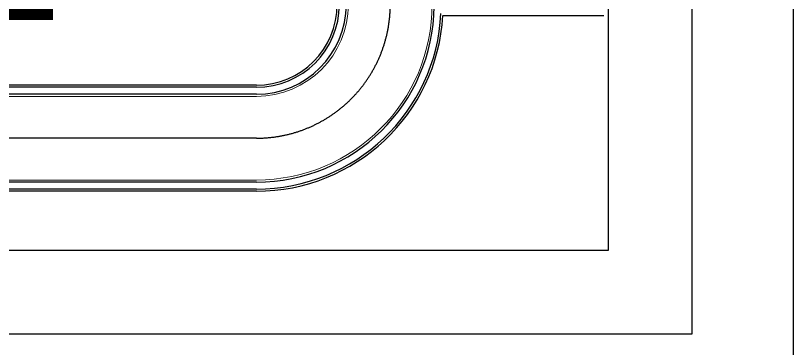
# Model space of a CAD drawing. Header units: millimetres. Extents: x 4080735 to 4152075, y -451436 to -400976.
# Drawn here: x 4147237 to 4150582, y -409128 to -407695 of the extents above; entities that cross this region are included whole.
import ezdxf

# ---------------------------------------------------------------- set-up
doc = ezdxf.new("R2010")
doc.units = ezdxf.units.MM
doc.header["$LTSCALE"] = 60
doc.linetypes.add('CENTER', pattern=[2, 1.25, -0.25, 0.25, -0.25])
for name, color, linetype in [('1', 7, 'Continuous'), ('3', 3, 'Continuous'), ('C_CEN', 1, 'CENTER'), ('SITE BOUNDARY-AP', 4, 'xxx'), ('TAN-TIT', 30, 'Continuous'), ('나중에 삭제', 7, 'Continuous')]:
    doc.layers.add(name, color=color, linetype=linetype)
doc.layers.add('DITCH', color=7, linetype='Continuous', lineweight=0)
doc.layers.add('ROAD', color=4, linetype='Continuous', lineweight=0)
doc.styles.get("Standard").update_dxf_attribs({"font": 'romans.shx', "width": 0.75, "bigfont": 'whgtxt.shx'})
doc.linetypes.add('xxx', pattern='A,0.25,-0.022286,["xxx",Standard,S=0.1,R=0,X=0,Y=-0.035957],-0.221744', length=0.49403)

# ---------------------------------------------------------------- blocks, each defined once
blk = doc.blocks.new('KEY PLAN_NEW')
at = {"layer": 'C_CEN', "color": 253, "linetype": 'CENTER', "lineweight": -3, "ltscale": 10}
blk.add_line((-769.9, -2063.9), (-1475.3, -2063.9), dxfattribs=at)
blk.add_arc((-769.9, -1871.9), 192, 270, 359.9999, dxfattribs=at)
at = {"layer": 'DITCH', "color": 253, "lineweight": -3}
for p, q in [((-502.3, -1887.9), (-271.9, -1887.9)), ((-769.9, -1987.9), (-1475, -1987.9)), ((-769.9, -1990.9), (-1475, -1990.9)), ((-769.9, -2000.9), (-1475, -2000.9)), ((-769.9, -2126.9), (-1475, -2126.9)), ((-769.9, -2136.9), (-1475, -2136.9)), ((-769.9, -2139.9), (-1475, -2139.9))]:
    blk.add_line(p, q, dxfattribs=at)
for radius, end in [(129, 0), (116, 0), (119, 0), (255, 359.3259), (265, 357.1881), (268, 356.5773)]:
    blk.add_arc((-769.9, -1871.9), radius, 270, end, dxfattribs=at)
at = {"layer": 'ROAD', "color": 253}
for p, q in [((-769.9, -2003.9), (-1475.3, -2003.9)), ((-769.9, -2123.9), (-1475.3, -2123.9))]:
    blk.add_line(p, q, dxfattribs=at)
for radius in [132, 252]:
    blk.add_arc((-769.9, -1871.9), radius, 270, 0, dxfattribs=at)
at = {"layer": 'SITE BOUNDARY-AP', "color": 253, "linetype": 'Continuous', "ltscale": 10000, "flags": 128}
for points in [[(-1643.9, -2144.6), (-1643.9, -2344.4), (-145, -2344.4), (-145, -180.4), (-1644.1, -172.6), (-1643.9, -307.5)], [(-1523.2, -2224.4), (-265, -2224.4), (-265, -299.7), (-1523.9, -293.3), (-1523.8, -307.5)]]:
    blk.add_lwpolyline(points, dxfattribs=at)
at = {"layer": 'TAN-TIT'}
blk.add_lwpolyline([(-3958.6, -3083.9), (0, -3083.9), (0, 0), (-3958.6, 0)], close=True, dxfattribs=at)
blk = doc.blocks.new('BORDER')
at = {"layer": 'TAN-TIT'}
blk.add_line((232823, 3520), (232823, 164680), dxfattribs=at)
at = {"layer": '나중에 삭제', "color": 30, "lineweight": 0}
blk.add_line((232823, 133841), (232823, 164680), dxfattribs=at)

msp = doc.modelspace()

# ---------------------------------------------------------------- linework, layer by layer
at = {"layer": '3', "const_width": 55}
msp.add_lwpolyline([(4145910.3, -405867.4), (4146090.3, -405867.4), (4146090.3, -405507.4), (4146630.3, -405507.4), (4146630.3, -405327.4), (4147730.3, -405327.4), (4147730.3, -405449.8), (4148570.7, -405449.8), (4148570.7, -406047.4), (4148630.3, -406047.4), (4148630.3, -407507.4), (4147379.3, -407507.4), (4147379.3, -407511.9), (4147370.3, -407511.9), (4147370.3, -407687.4), (4146810.3, -407687.4), (4146810.3, -407327.4), (4146450.3, -407327.4), (4146450.3, -406967.4), (4146090.3, -406967.4), (4146090.3, -406607.4), (4145550.3, -406607.4), (4145550.3, -406227.4), (4145910.3, -406227.4)], close=True, dxfattribs=at)

# ---------------------------------------------------------------- block references
at = {"xscale": 3, "yscale": 3, "zscale": 3}
msp.add_blockref('KEY PLAN_NEW', (4150581.9, -402031.5), dxfattribs=at)
at = {"layer": '1', "xscale": 0.3, "yscale": 0.3, "zscale": 0.3}
msp.add_blockref('BORDER', (4080734.8, -451435.5), dxfattribs=at)

doc.saveas('drawing.dxf')
